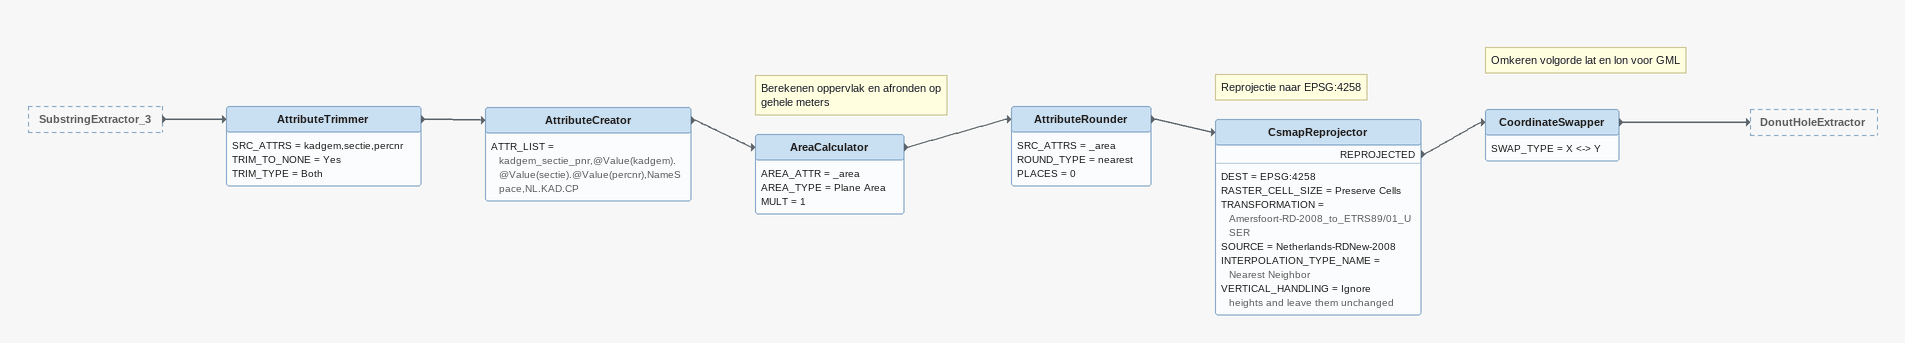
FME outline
SubstringExtractor_3 [outside]
    -> AttributeTrimmer
AttributeTrimmer
    SRC_ATTRS = kadgem,sectie,percnr
    TRIM_TO_NONE = Yes
    TRIM_TYPE = Both
    -> AttributeCreator
AttributeCreator
    ATTR_LIST = kadgem_sectie_pnr,@Value(kadgem).@Value(sectie).@Value(percnr),NameSpace,NL.KAD.CP
    -> AreaCalculator
Note: Berekenen oppervlak en afronden op gehele meters
AreaCalculator
    AREA_ATTR = _area
    AREA_TYPE = Plane Area
    MULT = 1
    -> AttributeRounder
AttributeRounder
    SRC_ATTRS = _area
    ROUND_TYPE = nearest
    PLACES = 0
    -> CsmapReprojector
Note: Reprojectie naar EPSG:4258
CsmapReprojector
    DEST = EPSG:4258
    RASTER_CELL_SIZE = Preserve Cells
    TRANSFORMATION = Amersfoort-RD-2008_to_ETRS89/01_USER
    SOURCE = Netherlands-RDNew-2008
    INTERPOLATION_TYPE_NAME = Nearest Neighbor
    VERTICAL_HANDLING = Ignore heights and leave them unchanged
    REPROJECTED -> CoordinateSwapper
Note: Omkeren volgorde lat en lon voor GML
CoordinateSwapper
    SWAP_TYPE = X <-> Y
    -> DonutHoleExtractor
